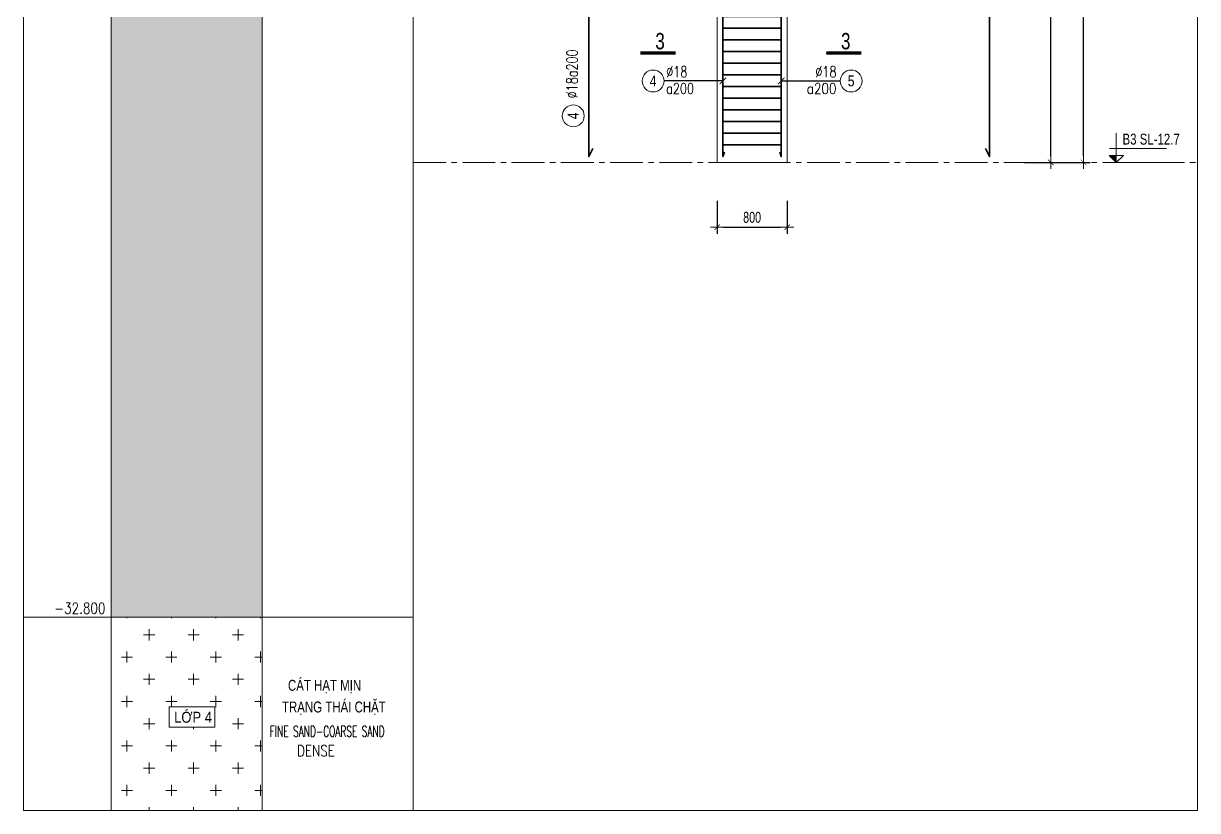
# Model space of a CAD drawing. Header units: millimetres. Extents: x -642477 to 1168880, y -27982 to 330379.
# Drawn here: x 421585 to 441706, y 63733 to 77231 of the extents above; entities that cross this region are included whole.
import ezdxf
from ezdxf.enums import TextEntityAlignment as Align

# ---------------------------------------------------------------- set-up
doc = ezdxf.new("R2010")
doc.units = ezdxf.units.MM
doc.linetypes.add('CENTER2', pattern=[1.125, 0.75, -0.125, 0.125, -0.125])
doc.layers.get('0').update_dxf_attribs({"lineweight": 20})
doc.layers.get('Defpoints').update_dxf_attribs({"color": 151, "lineweight": 9})
for name, color, linetype, lineweight in [('NDC_S_ANNO', 7, 'Continuous', 20), ('NDC_S_AXIS', 5, 'CENTER2', 13), ('NDC_S_CONTINUOUS', 3, 'Continuous', 20), ('NDC_S_DIM', 1, 'Continuous', 15), ('NDC_S_ENG TEXT', 2, 'Continuous', 20), ('NDC_S_ENG TITLE', 3, 'Continuous', 20), ('NDC_S_FOUNDATION NAME', 7, 'Continuous', 20), ('NDC_S_HATCH MATERIAL', 8, 'Continuous', 13), ('NDC_S_REBAR', 4, 'Continuous', 35), ('NDC_S_SYMBOL', 1, 'Continuous', 15), ('NDC_S_TEXT SYMBOL', 7, 'Continuous', 20), ('NDC_S_VN TEXT', 7, 'Continuous', 20), ('NDC_S_VN TITLE', 6, 'Continuous', 35), ('rev_20200806', 1, 'Continuous', 20)]:
    doc.layers.add(name, color=color, linetype=linetype, lineweight=lineweight)
doc.layers.get('rev_20200806').off()
doc.styles.add('ARIAL', font='arial.ttf', dxfattribs={"width": 0.8})
doc.styles.add('NDC_ANNO', font='', dxfattribs={"width": 0.8})
doc.styles.add('NDC_ARIAL', font='arial.ttf', dxfattribs={"width": 0.85})
doc.styles.add('NDC_DIM', font='', dxfattribs={"width": 0.75})
doc.styles.add('NDC_EN TXT', font='romans.shx', dxfattribs={"width": 0.8})
doc.styles.add('NDC_ROMANS', font='romans.shx', dxfattribs={"width": 0.8, "bigfont": 'vns.shx'})
doc.styles.get('NDC_ANNO').set_extended_font_data('Dotum')
doc.styles.get('NDC_DIM').set_extended_font_data('Dotum')
doc.dimstyles.new('NDC_dim_75', dxfattribs={"dimscale": 75, "dimtxt": 2.5, "dimasz": 1.5, "dimexe": 1.5, "dimexo": 2.5, "dimgap": 1, "dimtad": 1, "dimdec": 0, "dimzin": 0, "dimdsep": 46, "dimtxsty": 'NDC_DIM', "dimblk": 'DIMMARK', "dimcen": 0.09, "dimdle": 1.2, "dimclrd": 1, "dimclre": 1, "dimclrt": 3, "dimadec": 0, "dimazin": 0, "dimtfac": 1, "dimtdec": 0, "dimtix": 1, "dimtofl": 0, "dimtmove": 0, "dimatfit": 3, "dimfxl": 6, "dimfxlon": 1, "dimtolj": 1, "dimtzin": 0, "dimarcsym": 0})

# ---------------------------------------------------------------- blocks, each defined once
blk = doc.blocks.new('*U780')
at = {"layer": 'NDC_S_REBAR', "ltscale": 80}
blk.add_line((-500, 0), (500, 0), dxfattribs=at)
blk = doc.blocks.new('*U781')
at = {"layer": 'NDC_S_DIM', "color": 0, "linetype": 'ByBlock', "lineweight": -2, "transparency": 16777216}
for p in [(0, 23600), (0, 23400), (0, 23200), (0, 23000), (0, 22800), (0, 22600), (0, 22400), (0, 22200), (0, 22000), (0, 21800), (0, 21600), (0, 21400), (0, 21200), (0, 21000), (0, 20800), (0, 20600), (0, 20400), (0, 20200), (0, 20000), (0, 19800), (0, 19600), (0, 19400), (0, 19200), (0, 19000), (0, 18800), (0, 18600), (0, 18400), (0, 18200), (0, 18000), (0, 17800), (0, 17600), (0, 17400), (0, 17200), (0, 17000), (0, 16800), (0, 16600), (0, 16400), (0, 16200), (0, 16000), (0, 15800), (0, 15600), (0, 15400), (0, 15200), (0, 15000), (0, 14800), (0, 14600), (0, 14400), (0, 14200), (0, 14000), (0, 13800), (0, 13600), (0, 13400), (0, 13200), (0, 13000), (0, 12800), (0, 12600), (0, 12400), (0, 12200), (0, 12000), (0, 11800), (0, 11600), (0, 11400), (0, 11200), (0, 11000), (0, 10800), (0, 10600), (0, 10400), (0, 10200), (0, 10000), (0, 9800), (0, 9600), (0, 9400), (0, 9200), (0, 9000), (0, 8800), (0, 8600), (0, 8400), (0, 8200), (0, 8000), (0, 7800), (0, 7600), (0, 7400), (0, 7200), (0, 7000), (0, 6800), (0, 6600), (0, 6400), (0, 6200), (0, 6000), (0, 5800), (0, 5600), (0, 5400), (0, 5200), (0, 5000), (0, 4800), (0, 4600), (0, 4400), (0, 4200), (0, 4000), (0, 3800), (0, 3600), (0, 3400), (0, 3200), (0, 3000), (0, 2800), (0, 2600), (0, 2400), (0, 2200), (0, 2000), (0, 1800), (0, 1600), (0, 1400), (0, 1200), (0, 1000), (0, 800), (0, 600), (0, 400), (0, 200), (0, 0)]:
    blk.add_blockref('*U780', p, dxfattribs=at)
blk = doc.blocks.new('DIMMARK')
at = {"layer": 'NDC_S_DIM', "color": 1}
blk.add_line((-1.5, 0), (1, 0), dxfattribs=at)
at = {"layer": 'NDC_S_DIM', "color": 2, "const_width": 0.1}
blk.add_lwpolyline([(-0.42, -0.42), (0.42, 0.42)], dxfattribs=at)
blk = doc.blocks.new('*D785')
at = {"layer": 'Defpoints', "color": 0, "ltscale": 100, "transparency": 16777216}
for p in [(435785, 99848), (439753, 99848), (435785, 74848)]:
    blk.add_point(p, dxfattribs=at)
at = {"layer": 'NDC_S_DIM', "color": 1, "lineweight": -2, "ltscale": 100, "transparency": 16777216}
for p, q in [((439303, 99848), (439866, 99848)), ((439753, 74961), (439753, 99736)), ((439303, 74848), (439866, 74848))]:
    blk.add_line(p, q, dxfattribs=at)
at = {"layer": 'NDC_S_DIM', "color": 1, "lineweight": -2, "ltscale": 100, "transparency": 16777216, "xscale": 112.5, "yscale": 112.5, "zscale": 112.5}
for p, rotation in [((439753, 99848), 90), ((439753, 74848), 270)]:
    blk.add_blockref('DIMMARK', p, dxfattribs=dict(at, rotation=rotation))
at = {"layer": 'NDC_S_DIM', "color": 3, "ltscale": 100, "transparency": 16777216, "insert": (439585, 87348), "char_height": 187.5, "attachment_point": 5, "rotation": 90, "style": 'NDC_DIM'}
blk.add_mtext('\\A1;25000', dxfattribs=at)
blk = doc.blocks.new('*D792')
at = {"layer": 'Defpoints', "color": 0, "ltscale": 100, "transparency": 16777216}
for p in [(435785, 87548), (439191, 87548), (435785, 74848)]:
    blk.add_point(p, dxfattribs=at)
at = {"layer": 'NDC_S_DIM', "color": 1, "lineweight": -2, "ltscale": 100, "transparency": 16777216}
for p, q in [((438741, 87548), (439303, 87548)), ((439191, 74961), (439191, 87436)), ((438741, 74848), (439303, 74848))]:
    blk.add_line(p, q, dxfattribs=at)
at = {"layer": 'NDC_S_DIM', "color": 1, "lineweight": -2, "ltscale": 100, "transparency": 16777216, "xscale": 112.5, "yscale": 112.5, "zscale": 112.5}
for p, rotation in [((439191, 87548), 90), ((439191, 74848), 270)]:
    blk.add_blockref('DIMMARK', p, dxfattribs=dict(at, rotation=rotation))
at = {"layer": 'NDC_S_DIM', "color": 3, "ltscale": 100, "transparency": 16777216, "insert": (439022, 81198), "char_height": 187.5, "attachment_point": 5, "rotation": 90, "style": 'NDC_DIM'}
blk.add_mtext('\\A1;12700', dxfattribs=at)
blk = doc.blocks.new('kata_block_CT')
at = {"layer": 'NDC_S_ANNO'}
blk.add_hatch(color=3, dxfattribs=at).paths.add_polyline_path([(0, 1.6), (-1.61, 1.6), (0, 0)])
at = {"layer": 'NDC_S_ANNO', "ltscale": 50}
h = blk.add_hatch(dxfattribs=at)
h.set_pattern_fill('ANSI31', color=256, scale=1.406, style=0)
h.paths.add_polyline_path([(0, 1.6), (0, 0), (1.61, 1.6)])
for p, q in [((-1.59, 3.14), (11.47, 3.14)), ((11.56, 0), (-1.64, 0))]:
    blk.add_line(p, q, dxfattribs=at)
for points in [[(0, 6.69), (0, 0)], [(0, 0), (-1.61, 1.6), (0, 1.6)], [(0, 0), (1.61, 1.6), (0, 1.6)]]:
    blk.add_lwpolyline(points, dxfattribs=at)
at = {"layer": 'NDC_S_ANNO', "color": 8, "ltscale": 50}
blk.add_lwpolyline([(0, 0), (-1.61, 1.6), (0, 1.6)], dxfattribs=at)
at = {"layer": 'NDC_S_TEXT SYMBOL', "color": 3, "style": 'NDC_ANNO', "width": 0.8}
blk.add_attdef('CT', (1.41, 4.07), '', height=2.5, dxfattribs=at)
blk = doc.blocks.new('*U367')
blk.add_circle((-2.5, 0), 2.5)
at = {"layer": 'NDC_S_VN TEXT', "color": 3, "style": 'NDC_EN TXT', "width": 0.75}
for tag, p in [('DK1', (0.5, 0.85)), ('KC1', (0.5, -2.97))]:
    blk.add_attdef(tag, p, '', height=2.5, dxfattribs=at)
at = {"layer": 'NDC_S_VN TEXT', "color": 7, "style": 'ARIAL', "width": 0.8}
blk.add_attdef('SH2', text='', height=2.5, dxfattribs=at).set_placement((-2.5, 0), align=Align.MIDDLE)
blk = doc.blocks.new('*U366')
blk.add_circle((2.5, 0), 2.5)
at = {"layer": 'NDC_S_VN TEXT', "color": 3, "style": 'NDC_EN TXT'}
for tag, width, p in [('DK2', 0.75, (-0.85, 0.85)), ('KC2', 0.8, (-0.85, -2.97))]:
    blk.add_attdef(tag, text='', height=2.5, dxfattribs=dict(at, width=width)).set_placement(p, align=Align.RIGHT)
at = {"layer": 'NDC_S_VN TEXT', "color": 7, "style": 'ARIAL', "width": 0.8}
blk.add_attdef('SH3', text='', height=2.5, dxfattribs=at).set_placement((2.5, 0), align=Align.MIDDLE)
blk = doc.blocks.new('*U191')
at = {"layer": 'NDC_S_ANNO', "color": 0, "linetype": 'ByBlock', "lineweight": -2}
blk.add_line((-4.36, 0), (1, 0), dxfattribs=at)
at = {"layer": 'NDC_S_ANNO', "ltscale": 0.005, "const_width": 0.5}
blk.add_lwpolyline([(1, 0), (-4.36, 0)], dxfattribs=at)
at = {"layer": 'NDC_S_TEXT SYMBOL', "linetype": 'ByBlock', "lineweight": -2, "style": 'NDC_ANNO', "width": 0.8}
blk.add_attdef('DETAIL', text='', height=2.5, dxfattribs=at).set_placement((-0.64, 1.82), align=Align.MIDDLE_RIGHT)
blk = doc.blocks.new('*D791')
at = {"layer": 'Defpoints', "color": 0, "ltscale": 100, "transparency": 16777216}
for p in [(433473, 74848), (434673, 74848), (434673, 73736)]:
    blk.add_point(p, dxfattribs=at)
at = {"layer": 'NDC_S_DIM', "color": 1, "lineweight": -2, "ltscale": 100, "transparency": 16777216}
for p, q in [((433473, 74186), (433473, 73623)), ((434673, 74186), (434673, 73623)), ((433585, 73736), (434560, 73736))]:
    blk.add_line(p, q, dxfattribs=at)
at = {"layer": 'NDC_S_DIM', "color": 1, "lineweight": -2, "ltscale": 100, "transparency": 16777216, "xscale": 112.5, "yscale": 112.5, "zscale": 112.5, "rotation": 180}
blk.add_blockref('DIMMARK', (433473, 73736), dxfattribs=at)
at = {"layer": 'NDC_S_DIM', "color": 1, "lineweight": -2, "ltscale": 100, "transparency": 16777216, "xscale": 112.5, "yscale": 112.5, "zscale": 112.5}
blk.add_blockref('DIMMARK', (434673, 73736), dxfattribs=at)
at = {"layer": 'NDC_S_DIM', "color": 3, "ltscale": 100, "transparency": 16777216, "insert": (434073, 73905), "char_height": 187.5, "attachment_point": 5, "style": 'NDC_DIM'}
blk.add_mtext('\\A1;800', dxfattribs=at)
blk = doc.blocks.new('KH11')
at = {"layer": 'NDC_S_HATCH MATERIAL', "ltscale": 100}
h = blk.add_hatch(dxfattribs=at)
h.set_pattern_fill('ANSI37', color=256, scale=150, angle=90)
h.set_pattern_definition([(135, (178280.06, 324310.7), (-336.7596, -336.7596), []), (225, (178280.06, 324310.7), (336.7596, -336.7596), [])])
h.paths.add_polyline_path([(4089, -4063), (1500, -4063), (1500, -6063), (4089, -6063)])
h.paths.add_polyline_path([(2499, -5142), (2499, -4796), (3277, -4796), (3277, -5142)], flags=16)
h = blk.add_hatch(dxfattribs=at)
h.set_pattern_fill('AR-HBONE', color=256, scale=4)
h.set_pattern_definition([(45, (178280.06, 326593.15), (6e-14, 574.7364), [1219.2, -406.4]), (135, (178567.43, 326880.5), (6e-14, 574.7364), [1219.2, -406.4])])
h.paths.add_polyline_path([(4089, -6063), (1500, -6063), (1500, -11563), (4089, -11563)])
h.paths.add_polyline_path([(2474, -8969), (2474, -8623), (3334, -8623), (3334, -8969)], flags=16)
h = blk.add_hatch(dxfattribs=at)
h.set_pattern_fill('ANSI31', color=256, scale=100, angle=45)
h.set_pattern_definition([(90, (-230823.06, -38313.12), (-317.5, 0), [])])
h.paths.add_polyline_path([(4089, -11563), (1500, -11563), (1500, -13563), (4089, -13563)])
h.paths.add_polyline_path([(2474, -12754), (2474, -12408), (3334, -12408), (3334, -12754)], flags=16)
h = blk.add_hatch(dxfattribs=at)
h.set_pattern_fill('AR-CONC', color=256, scale=4)
h.set_pattern_definition([(50, (178280.06, 322396.06), (728.7387, -63.7563), [76.2, -838.2]), (355, (178280.1, 322396.1), (-140.9737, 764.2274), [60.96, -670.5623]), (100.45144, (178340.8, 322390.75), (587.765, 700.471), [64.76, -712.361]), (46.1842, (178280.1, 322599.3), (1084.3162, -168.1693), [114.3, -1257.3]), (96.63556, (178370.4, 322585.2), (949.6165, 989.7045), [97.14, -1068.5424]), (351.18415, (178280.1, 322599.3), (949.6165, 989.7045), [91.44, -1005.839]), (21, (178381.66, 322548.46), (606.4576, -409.0608), [76.2, -838.2]), (326, (178381.7, 322548.5), (247.2081, 736.7519), [60.96, -670.56]), (71.45144, (178432.2, 322514.4), (853.6657, 327.6911), [64.76, -712.3598]), (37.5, (178280.06, 322396.06), (12.35441, 338.22016), [0, -662.432, 0, -680.72, 0, -673.1]), (7.5, (178280.06, 322396.06), (267.27865, 400.7223), [0, -388.112, 0, -647.192, 0, -256.54]), (327.5, (178053.5, 322396.06), (542.36238, -22.91498), [0, -254, 0, -792.48, 0, -1051.56]), (317.5, (177951.9, 322396.06), (592.5167, 101.70596), [0, -330.2, 0, -526.288, 0, -746.76])])
h.paths.add_polyline_path([(4089, -13563), (1500, -13563), (1500, -36863), (4089, -36863)])
h.paths.add_polyline_path([(3277, -24076), (3277, -24423), (2499, -24423), (2499, -24076)], flags=16)
h = blk.add_hatch(dxfattribs=at)
h.set_pattern_fill('CROSS', color=256, scale=60)
h.set_pattern_definition([(0, (178280.06, 323538.9), (381, 381), [190.5, -571.5]), (90, (178375.3, 323443.63), (-381, 381), [190.5, -571.5])])
h.paths.add_polyline_path([(4089, -36863), (1500, -36863), (1500, -40178), (4089, -40178)])
h.paths.add_polyline_path([(2499, -38747), (2499, -38401), (3277, -38401), (3277, -38747)], flags=16)
at = {"layer": 'NDC_S_CONTINUOUS'}
for p, q in [((0, -40178), (0, 0)), ((1500, -40178), (1500, 0)), ((6679, -40178), (6679, 0)), ((6679, -4063), (0, -4063)), ((4089, -40178), (4089, -4063)), ((6679, -6063), (0, -6063)), ((1500, -6063), (300, -6063)), ((1500, -11563), (0, -11563)), ((6679, -11563), (1500, -11563)), ((6679, -11563), (1500, -11563)), ((1500, -13563), (0, -13563)), ((6679, -13563), (1500, -13563)), ((6679, -13563), (1500, -13563)), ((1500, -36863), (0, -36863)), ((6679, -36863), (1500, -36863)), ((6679, -40178), (0, -40178))]:
    blk.add_line(p, q, dxfattribs=at)
for points in [[(0, 0), (6679, 0)], [(6679, -2914), (0, -2914)]]:
    blk.add_lwpolyline(points, dxfattribs=at)
at = {"layer": 'NDC_S_DIM'}
for points in [[(2499, -4796), (3277, -4796), (3277, -5142), (2499, -5142)], [(2474, -8623), (3334, -8623), (3334, -8969), (2474, -8969)], [(2474, -12408), (3334, -12408), (3334, -12754), (2474, -12754)], [(2499, -24076), (3277, -24076), (3277, -24423), (2499, -24423)], [(2499, -38401), (3277, -38401), (3277, -38747), (2499, -38747)]]:
    blk.add_lwpolyline(points, close=True, dxfattribs=at)
at = {"layer": 'NDC_S_ENG TEXT', "style": 'NDC_ROMANS', "width": 0.8}
for s, p in [('-2.000', (1404, -5909)), ('-7.500', (1404, -11409)), ('-9.500', (1404, -13409)), ('-32.800', (1404, -36709))]:
    blk.add_text(s, height=187.5, dxfattribs=at).set_placement(p, align=Align.MIDDLE_RIGHT)
at = {"layer": 'NDC_S_ENG TITLE', "style": 'NDC_EN TXT', "width": 0.6}
for s, p in [('BORED HOLE HK-11', (3999, -1547)), ('DEPTH', (751, -2176))]:
    blk.add_text(s, height=300, dxfattribs=at).set_placement(p, align=Align.MIDDLE)
at = {"layer": 'NDC_S_FOUNDATION NAME', "style": 'NDC_ARIAL', "width": 0.7}
blk.add_text('CỐT MẶT ĐẤT TỰ NHIÊN ~ EL+6.86', height=187.5, dxfattribs=at).set_placement((1655, -3422))
at = {"layer": 'NDC_S_VN TEXT', "style": 'NDC_EN TXT', "width": 0.8}
blk.add_text('NATURAL GROUND LEVEL ~ EL+6.86', height=187.5, dxfattribs=at).set_placement((1655, -3765))
at = {"layer": 'NDC_S_VN TEXT'}
for s, style, width, p in [('ĐẤT SAN LẤP', 'NDC_ARIAL', 0.8, (4586, -4816)), ('MADE GROUND', 'NDC_EN TXT', 0.8, (4467, -5156)), ('SÉT, SÉT PHA', 'NDC_ARIAL', 0.75, (4623, -8273)), ('TRẠNG THÁI DẺO CỨNG', 'NDC_ARIAL', 0.75, (4300, -8620)), ('CLAY-SANDY CLAY', 'NDC_EN TXT', 0.8, (4348, -9008)), ('STIFF', 'NDC_EN TXT', 0.8, (5087, -9326)), ('SÉT, SÉT PHA', 'NDC_ARIAL', 0.75, (4623, -12058)), ('TRẠNG THÁI DẺO CỨNG', 'NDC_ARIAL', 0.75, (4300, -12406)), ('CLAY-SANDY CLAY', 'NDC_EN TXT', 0.8, (4348, -12794)), ('STIFF', 'NDC_EN TXT', 0.8, (5087, -13111)), ('CÁT HẠT MỊN', 'NDC_ARIAL', 0.75, (4720, -23784)), ('TRẠNG THÁI CHẶT VỪA', 'NDC_ARIAL', 0.75, (4247, -24138)), ('FINE SAND-COARSE SAND', 'NDC_EN TXT', 0.6, (4286, -24626)), ('MEDIUM DENSE', 'NDC_EN TXT', 0.8, (4338, -24994)), ('CÁT HẠT MỊN', 'NDC_ARIAL', 0.75, (4533, -38031)), ('TRẠNG THÁI CHẶT ', 'NDC_ARIAL', 0.75, (4430, -38402)), ('FINE SAND-COARSE SAND', 'NDC_EN TXT', 0.6, (4221, -38819)), ('DENSE', 'NDC_EN TXT', 0.8, (4688, -39153))]:
    blk.add_text(s, height=187.5, dxfattribs=dict(at, style=style, width=width)).set_placement(p, align=Align.MIDDLE_LEFT)
at = {"layer": 'NDC_S_VN TITLE', "style": 'NDC_ARIAL', "width": 0.85}
for s, height, p in [('CHIỀU', 300, (756, -904)), ('HỐ KHOAN ĐỊA CHẤT HK-11', 300, (4031, -927)), ('SÂU', 300, (756, -1505)), ('LỚP 1', 187.5, (2906, -4950)), ('LỚP 2A', 187.5, (2914, -8777)), ('LỚP 2B', 187.5, (2914, -12562)), ('LỚP 3', 187.5, (2906, -24230)), ('LỚP 4', 187.5, (2906, -38555))]:
    blk.add_text(s, height=height, dxfattribs=at).set_placement(p, align=Align.MIDDLE)

msp = doc.modelspace()

# ---------------------------------------------------------------- linework, layer by layer
at = {"layer": 'NDC_S_AXIS', "ltscale": 750}
msp.add_line((428264.3, 74848.1), (441706.4, 74848.1), dxfattribs=at)
at = {"layer": 'NDC_S_CONTINUOUS', "ltscale": 100}
for p in [(441706.4, 103910.8), (428264.3, 63732.8)]:
    msp.add_line(p, (441706.4, 63732.8), dxfattribs=at)
msp.add_lwpolyline([(434672.9, 86548.1), (434672.9, 74848.1), (433472.9, 74848.1), (433472.9, 99848.1), (434672.9, 99848.1), (434672.9, 94948.1)], dxfattribs=at)
at = {"layer": 'NDC_S_DIM'}
msp.add_circle((431007.7, 75645.5), 187.5, dxfattribs=at)
at = {"layer": 'NDC_S_REBAR', "ltscale": 80}
for points in [[(433597.9, 75023.1), (433572.9, 74948.1), (433572.9, 99748.1), (433597.9, 99673.1)], [(434547.9, 75023.1), (434572.9, 74948.1), (434572.9, 99748.1), (434547.9, 99673.1)], [(438071, 75089), (438139.6, 74948.1), (438139.6, 86648.1), (438088.9, 86538.1)], [(431340.4, 75089), (431271.8, 74948.1), (431271.8, 78348.1), (431322.6, 78238.1)]]:
    msp.add_lwpolyline(points, dxfattribs=at)

# ---------------------------------------------------------------- block references
at = {"layer": 'NDC_S_DIM', "xscale": -1, "rotation": 180}
msp.add_blockref('*U781', (434072.9, 98748.1), dxfattribs=at)
at = {"layer": 'NDC_S_DIM', "ltscale": 80, "xscale": 75, "yscale": 75, "zscale": 75}
for name, p, values in [('*U367', (432563.5, 76244.3), {'SH2': '4', 'DK1': '%%C18', 'KC1': 'a200'}), ('*U366', (435582.3, 76244.3), {'SH3': '5', 'DK2': '%%C18', 'KC2': 'a200'})]:
    msp.add_blockref(name, p, dxfattribs=at).add_auto_attribs(values)
at = {"layer": 'NDC_S_SYMBOL', "xscale": 112, "yscale": 112, "zscale": 112}
for p in [(432648.3, 76723.4), (435831, 76723.4)]:
    msp.add_blockref('*U191', p, dxfattribs=at).add_auto_attribs({'DETAIL': '3'})
at = {"layer": 'NDC_S_VN TEXT', "xscale": 75, "yscale": 75, "zscale": 75}
msp.add_blockref('kata_block_CT', (440315, 74848.1), dxfattribs=at).add_auto_attribs({'CT': 'B3 SL-12.7'})
at = {"layer": 'rev_20200806'}
msp.add_blockref('KH11', (421585.4, 103910.8), dxfattribs=at)

# ---------------------------------------------------------------- texts
at = {"layer": 'NDC_S_VN TEXT', "color": 3, "style": 'NDC_EN TXT', "width": 0.75}
msp.add_text('%%C18a200', height=187.5, rotation=90, dxfattribs=at).set_placement((431082.1, 75947.9))
at = {"layer": 'NDC_S_VN TEXT', "color": 7, "style": 'ARIAL', "width": 0.8}
msp.add_text('4', height=187.5, rotation=90, dxfattribs=at).set_placement((431007.7, 75645.5), align=Align.MIDDLE)

# ---------------------------------------------------------------- dimensions: what is measured, and where the dimension line sits
at = {"layer": 'NDC_S_DIM', "ltscale": 100}
for base, p2, picture, middle in [((439753.4, 99848.1), (435785.4, 99848.1), '*D785', (439584.5, 87348.1)), ((439190.9, 87548.1), (435785.4, 87548.1), '*D792', (439022, 81198.1))]:
    dim = msp.add_linear_dim(base=base, p1=(435785.4, 74848.1), p2=p2, angle=90, dimstyle='NDC_dim_75', dxfattribs=at)
    dim.commit()
    dim.dimension.update_dxf_attribs({"geometry": picture, "text_midpoint": middle})
dim = msp.add_linear_dim(base=(434672.9, 73735.7), p1=(433472.9, 74848.1), p2=(434672.9, 74848.1), dimstyle='NDC_dim_75', override={"dimlfac": 0.666667}, dxfattribs=at)
dim.commit()
dim.dimension.update_dxf_attribs({"geometry": '*D791', "text_midpoint": (434072.9, 73904.5)})

# ---------------------------------------------------------------- leaders
at = {"layer": 'NDC_S_DIM', "ltscale": 80}
for points in [[(433572.9, 76244.3), (432563.5, 76244.3)], [(434572.9, 76244.3), (435582.3, 76244.3)]]:
    msp.add_leader(points, dimstyle='NDC_dim_75', override={"dimldrblk": 'ArchTick'}, dxfattribs=at)

doc.saveas('drawing.dxf')
